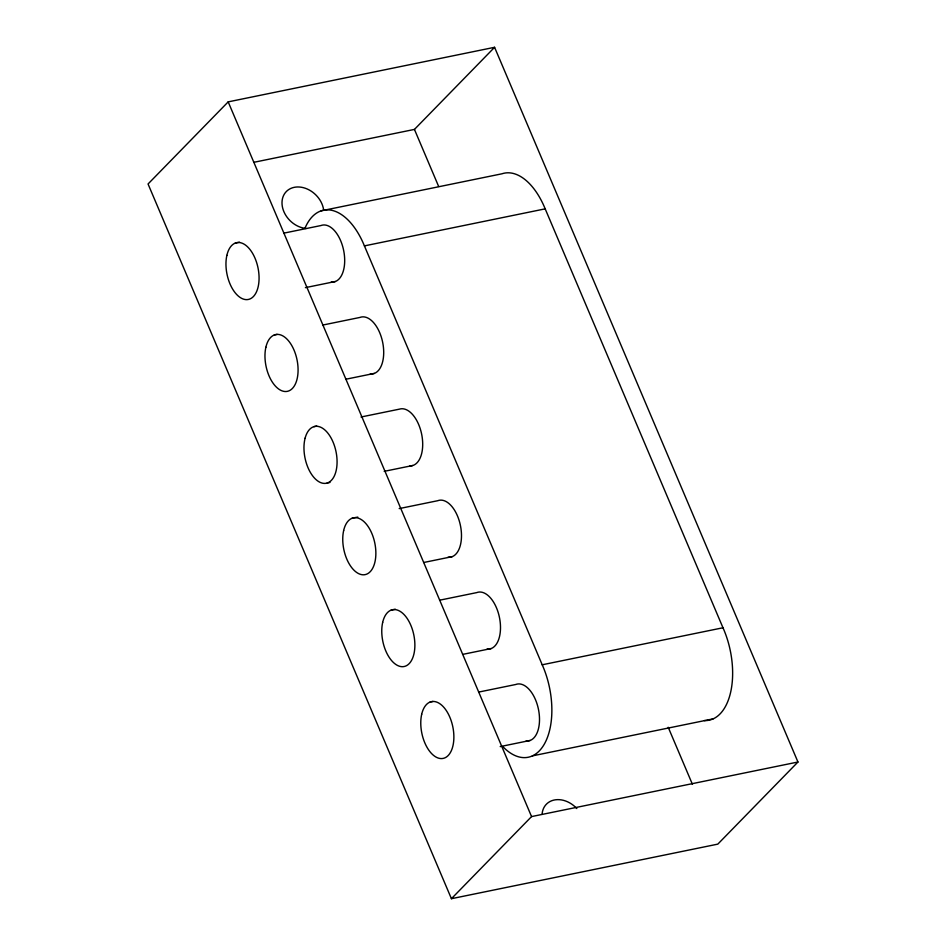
<?xml version="1.0" encoding="UTF-8"?>
<svg xmlns="http://www.w3.org/2000/svg" width="946" height="946" viewBox="0 0 946 946"><rect width="100%" height="100%" fill="white"/><g stroke="black" fill="none" stroke-linecap="round" stroke-linejoin="round"><path stroke-width="1.42" d="M228.187 101.872L148.049 183.985L451.419 898.7L717.813 844.128L797.951 762.015L494.581 47.3L228.187 101.872L531.557 816.587L451.419 898.7M253.729 162.334L414.443 129.413L494.581 47.3M321.202 210.828L501.971 173.792A63.76 34.813 78.4 0 1 545.18 208.853L722.981 627.766A63.76 34.813 78.4 0 1 704.191 720.58M235.282 243.087L239.563 242.211M283.8 233.154L320.907 225.55A28.983 15.822 78.4 0 1 343.847 251.447A28.983 15.822 78.4 0 1 331.254 282.05M304.908 228.412A63.76 34.813 78.4 0 1 364.411 245.889L545.18 208.853M305.392 287.643L335.357 281.506M274.293 334.979L277.143 334.399M322.811 325.046L359.918 317.442A28.983 15.822 78.4 0 1 382.858 343.327A28.983 15.822 78.4 0 1 370.264 373.942M345.822 379.24L374.368 373.398M313.918 426.658L316.768 426.078M361.017 417.009L399.543 409.121A28.983 15.822 78.4 0 1 421.845 435.172A28.983 15.822 78.4 0 1 409.996 465.881M327.115 483.039L329.977 482.46M384.206 471.345L412.74 465.503M352.078 518.254L357.789 517.084M399.177 508.605L437.702 500.718A28.983 15.822 78.4 0 1 460.643 526.603A28.983 15.822 78.4 0 1 448.061 557.218M423.619 562.515L452.153 556.662M391.088 610.146L395.369 609.271M439.606 600.202L476.713 592.61A28.983 15.822 78.4 0 1 499.654 618.495A28.983 15.822 78.4 0 1 487.06 649.098M462.618 654.407L491.163 648.554M364.411 245.889L542.212 664.79L722.981 627.766M430.099 702.038L432.949 701.459M478.617 692.094L515.724 684.502A28.983 15.822 78.4 0 1 538.664 710.387A28.983 15.822 78.4 0 1 526.071 740.99M500.198 746.595L530.174 740.446M532.35 755.889L713.118 718.865M531.557 816.587L797.951 762.015M414.443 129.413L438.66 186.48M668.207 727.273L692.437 784.34M306.149 228.471A23.189 18.211 44.3 0 1 282.251 206.027A23.189 18.211 44.3 0 1 299.681 187.036A23.189 18.211 44.3 0 1 323.567 209.492M542.153 813.584A23.189 18.211 44.3 0 1 555.302 799.819A23.189 18.211 44.3 0 1 576.824 808.546M542.212 664.79A63.76 34.813 78.4 0 1 545.7 741.487A63.76 34.813 78.4 0 1 502.787 746.583M421.68 714.325A28.983 15.822 78.4 0 0 440.446 758.538A28.983 15.822 78.4 0 0 449.835 717.186A28.983 15.822 78.4 0 0 421.68 714.325M382.669 622.433A28.983 15.822 78.4 0 0 401.435 666.646A28.983 15.822 78.4 0 0 410.836 625.294A28.983 15.822 78.4 0 0 382.669 622.433M343.658 530.54A28.983 15.822 78.4 0 0 362.424 574.754A28.983 15.822 78.4 0 0 371.825 533.402A28.983 15.822 78.4 0 0 343.658 530.54M305.109 438.187A28.983 15.822 78.4 0 0 322.964 483.276A28.983 15.822 78.4 0 0 333.477 443.095A28.983 15.822 78.4 0 0 305.109 438.187M226.863 255.385A28.983 15.822 78.4 0 0 245.629 299.586A28.983 15.822 78.4 0 0 255.03 258.234A28.983 15.822 78.4 0 0 226.863 255.385M265.873 347.265A28.983 15.822 78.4 0 0 284.64 391.478A28.983 15.822 78.4 0 0 294.04 350.126A28.983 15.822 78.4 0 0 265.873 347.265"/></g></svg>
